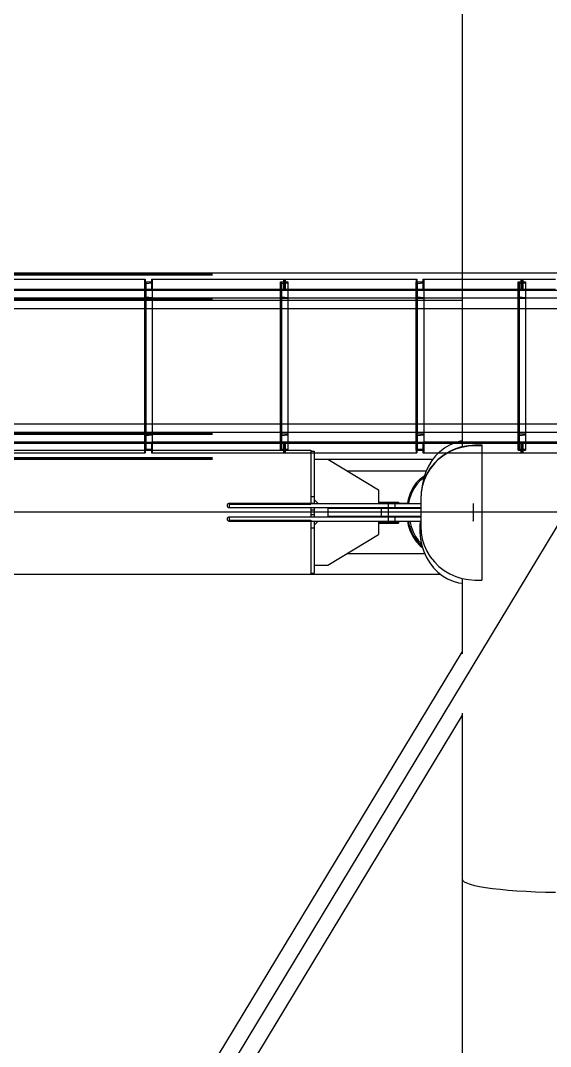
# Model space of a CAD drawing. Header units: millimetres. Extents: x 150209.93 to 150215.05, y 136675.65 to 136679.93.
# Drawn here: x 150213.4282 to 150213.5062, y 136676.732 to 136676.8832 of the extents above; entities that cross this region are included whole.
import ezdxf

# ---------------------------------------------------------------- set-up
doc = ezdxf.new("R2010")
doc.units = ezdxf.units.MM
doc.header["$LTSCALE"] = 0.25
for name, pattern in [('CENTER', [50.8, 31.75, -6.35, 6.35, -6.35]), ('XKITLINE00', [0]), ('XKITLINE02', [4, 2, -2]), ('XKITLINE03', [6, 3, -1, 1, -1])]:
    doc.linetypes.add(name, pattern=pattern)

# ---------------------------------------------------------------- blocks, each defined once
blk = doc.blocks.new('çatıı')
at = {"color": 8, "linetype": 'XKITLINE00'}
for p, q in [((22823.8, 7286.23), (22823.8, 5948.74)), ((22818.58, 5951.78), (22822.68, 5952.93)), ((22822.68, 5952.93), (22823.8, 5953.08)), ((20275, 5945.97), (22712.3, 5945.97)), ((22712.3, 5944.65), (22712.29, 5943.01)), ((22712.3, 5945.97), (22712.3, 5945.64)), ((22712.3, 5945.64), (22712.3, 5944.65)), ((22712.3, 5945.2), (22714.8, 5945.2)), ((22714.8, 5944.62), (22714.79, 5943.46)), ((22714.8, 5945.2), (22714.8, 5944.62)), ((22807.41, 5945.1), (22804.25, 5941.9)), ((22807.41, 5945.1), (22810.89, 5947.84)), ((22810.5, 5942.85), (22814.64, 5945.32)), ((22810.5, 5942.46), (22814.64, 5944.94)), ((22810.89, 5947.84), (22814.63, 5950.07)), ((22814.63, 5950.07), (22818.58, 5951.78)), ((22814.64, 5945.32), (22819.04, 5947.29)), ((22814.64, 5944.94), (22819.04, 5946.91)), ((22819.04, 5947.29), (22823.65, 5948.72)), ((22819.04, 5946.91), (22823.65, 5948.33)), ((22823.65, 5948.72), (22828.41, 5949.58)), ((22823.65, 5948.33), (22828.41, 5949.2)), ((22828.41, 5949.58), (22833.23, 5949.87)), ((22828.41, 5949.2), (22833.23, 5949.49)), ((22833.23, 5949.87), (22838.23, 5949.87)), ((22833.23, 5949.87), (22833.23, 5949.49)), ((22833.23, 5949.49), (22838.23, 5949.49)), ((22838.23, 5949.87), (22838.23, 5850.3)), ((22712.29, 5943.01), (22712.29, 5940.74)), ((22712.29, 5940.74), (22712.29, 5937.89)), ((22712.29, 5937.89), (22712.29, 5934.48)), ((22714.79, 5943.46), (22714.79, 5941.75)), ((22714.79, 5941.75), (22714.79, 5939.49)), ((22714.79, 5939.49), (22714.79, 5936.73)), ((22714.79, 5939.27), (22724.79, 5939.27)), ((22714.79, 5936.73), (22714.79, 5933.5)), ((22724.79, 5939.27), (22762.29, 5916.77)), ((22801.45, 5938.3), (22799.04, 5934.33)), ((22804.25, 5941.9), (22801.45, 5938.3)), ((22803.29, 5936.5), (22806.7, 5939.89)), ((22803.29, 5936.12), (22806.7, 5939.51)), ((22806.7, 5939.89), (22810.5, 5942.85)), ((22806.7, 5939.51), (22810.5, 5942.46)), ((22712.29, 5934.48), (22712.29, 5930.58)), ((22712.29, 5930.58), (22712.29, 5926.24)), ((22714.79, 5933.5), (22714.79, 5929.83)), ((22714.79, 5929.83), (22714.79, 5925.79)), ((22738.96, 5930.77), (22797.41, 5930.77)), ((22797.07, 5930.05), (22795.57, 5925.54)), ((22799.04, 5934.33), (22797.07, 5930.05)), ((22800.31, 5932.73), (22797.81, 5928.63)), ((22800.31, 5932.35), (22797.81, 5928.25)), ((22803.29, 5936.5), (22800.31, 5932.73)), ((22803.29, 5936.12), (22800.31, 5932.35)), ((22712.29, 5926.24), (22712.29, 5921.51)), ((22714.79, 5925.79), (22714.79, 5921.41)), ((22790.03, 5921.84), (22787.52, 5918.2)), ((22792.97, 5924.95), (22790.03, 5921.84)), ((22793.42, 5924.18), (22790.57, 5921.17)), ((22792.97, 5924.95), (22796.18, 5927.38)), ((22793.42, 5924.18), (22795.69, 5925.9)), ((22795.83, 5924.26), (22794.39, 5919.69)), ((22795.83, 5923.88), (22794.39, 5919.31)), ((22795.57, 5925.54), (22794.55, 5920.85)), ((22797.81, 5928.63), (22795.83, 5924.26)), ((22797.81, 5928.25), (22795.83, 5923.88)), ((22712.29, 5921.51), (22712.29, 5916.48)), ((22712.29, 5916.48), (22712.29, 5911.21)), ((22714.79, 5921.41), (22714.79, 5916.76)), ((22714.79, 5916.76), (22714.79, 5911.89)), ((22762.29, 5916.77), (22762.29, 5906.77)), ((22785.5, 5914.12), (22784.01, 5909.7)), ((22787.52, 5918.2), (22785.5, 5914.12)), ((22788.14, 5917.64), (22786.18, 5913.69)), ((22790.57, 5921.17), (22788.14, 5917.64)), ((22793.52, 5914.98), (22793.23, 5910.19)), ((22793.52, 5914.59), (22793.23, 5909.81)), ((22794.39, 5919.69), (22793.52, 5914.98)), ((22794.39, 5919.31), (22793.52, 5914.59)), ((22794.55, 5920.85), (22794.44, 5919.86)), ((22651.23, 5906.47), (22650.98, 5906.18)), ((22651.23, 5906.47), (22651.55, 5906.69)), ((22651.55, 5906.69), (22651.91, 5906.83)), ((22651.91, 5906.83), (22652.29, 5906.87)), ((22652.29, 5906.87), (22712.29, 5906.87)), ((22652.29, 5906.77), (22652.29, 5906.19)), ((22652.29, 5906.77), (22793.23, 5906.77)), ((22712.29, 5911.89), (22714.79, 5911.89)), ((22712.29, 5911.21), (22712.29, 5906.87)), ((22712.29, 5906.87), (22714.79, 5906.87)), ((22712.29, 5906.77), (22712.29, 5906.19)), ((22714.79, 5911.89), (22714.79, 5906.87)), ((22714.79, 5909.77), (22717.79, 5906.77)), ((22762.29, 5907.57), (22776.9, 5907.57)), ((22769.29, 5906.77), (22769.29, 5903.77)), ((22769.3, 5907.57), (22769.3, 5906.77)), ((22774.28, 5906.77), (22774.28, 5903.77)), ((22776.9, 5907.57), (22776.9, 5906.77)), ((22776.9, 5906.87), (22784.25, 5906.87)), ((22784.01, 5909.7), (22783.47, 5906.87)), ((22784.75, 5909.41), (22784.25, 5906.87)), ((22786.18, 5913.69), (22784.75, 5909.41)), ((22793.23, 5910.19), (22793.23, 5889.97)), ((22650.78, 5905.78), (22650.71, 5905.47)), ((22650.71, 5905.47), (22650.71, 5905.08)), ((22650.71, 5905.08), (22650.8, 5904.71)), ((22650.8, 5905.84), (22650.78, 5905.78)), ((22650.98, 5906.18), (22650.8, 5905.84)), ((22650.8, 5904.71), (22650.98, 5904.37)), ((22650.98, 5904.37), (22651.23, 5904.08)), ((22651.23, 5904.08), (22651.55, 5903.86)), ((22651.55, 5903.86), (22651.91, 5903.72)), ((22651.91, 5903.72), (22652.29, 5903.67)), ((22652.29, 5906.19), (22712.29, 5906.19)), ((22652.29, 5906.19), (22652.29, 5903.77)), ((22652.29, 5903.77), (22793.23, 5903.77)), ((22652.29, 5903.67), (22712.29, 5903.67)), ((22712.29, 5903.67), (22712.29, 5900.27)), ((22712.29, 5903.67), (22714.79, 5903.67)), ((22712.29, 5901.98), (22714.79, 5901.98)), ((22712.29, 5900.27), (22712.29, 5896.87)), ((22714.79, 5903.67), (22714.79, 5896.87)), ((22724.82, 5903.27), (22724.82, 5897.27)), ((22724.82, 5903.27), (22764.2, 5903.27)), ((22747.4, 5903.77), (22747.48, 5903.72)), ((22747.48, 5903.72), (22748.25, 5903.72)), ((22747.48, 5903.72), (22747.71, 5903.67)), ((22747.71, 5903.67), (22762.3, 5903.67)), ((22748.17, 5903.77), (22748.25, 5903.72)), ((22748.25, 5903.72), (22748.47, 5903.67)), ((22762.3, 5903.77), (22762.3, 5903.27)), ((22764.2, 5903.27), (22764.2, 5897.27)), ((22764.2, 5903.27), (22793.23, 5903.27)), ((22769.29, 5903.27), (22769.29, 5897.27)), ((22776.3, 5903.77), (22776.3, 5903.27)), ((22776.3, 5903.67), (22783.53, 5903.67)), ((22783.02, 5903.67), (22783, 5903.27)), ((22783.53, 5903.67), (22783.5, 5903.27)), ((22783.53, 5903.67), (22793.23, 5903.67)), ((22784.71, 5903.67), (22784.68, 5903.27)), ((22650.8, 5895.84), (22650.71, 5895.47)), ((22650.71, 5895.47), (22650.71, 5895.08)), ((22650.71, 5895.08), (22650.78, 5894.77)), ((22650.78, 5894.77), (22650.8, 5894.71)), ((22650.98, 5896.18), (22650.8, 5895.84)), ((22650.8, 5894.71), (22650.98, 5894.37)), ((22651.23, 5896.47), (22650.98, 5896.18)), ((22650.98, 5894.37), (22651.23, 5894.08)), ((22651.23, 5896.47), (22651.55, 5896.69)), ((22651.23, 5894.08), (22651.55, 5893.86)), ((22651.55, 5896.69), (22651.91, 5896.83)), ((22651.55, 5893.86), (22651.91, 5893.72)), ((22651.91, 5896.83), (22652.29, 5896.87)), ((22651.91, 5893.72), (22652.29, 5893.67)), ((22652.29, 5896.87), (22712.29, 5896.87)), ((22652.29, 5896.77), (22793.23, 5896.77)), ((22652.29, 5896.77), (22652.29, 5894.36)), ((22652.29, 5894.36), (22712.29, 5894.36)), ((22652.29, 5894.36), (22652.29, 5893.77)), ((22652.29, 5893.77), (22774.28, 5893.77)), ((22652.29, 5893.67), (22712.29, 5893.67)), ((22712.29, 5898.57), (22714.79, 5898.57)), ((22712.29, 5896.87), (22714.79, 5896.87)), ((22712.29, 5894.36), (22712.29, 5893.77)), ((22712.29, 5893.67), (22712.29, 5889.34)), ((22712.29, 5893.67), (22714.79, 5893.67)), ((22714.79, 5890.77), (22717.79, 5893.77)), ((22714.79, 5893.67), (22714.79, 5888.66)), ((22724.82, 5897.27), (22793.23, 5897.27)), ((22747.4, 5896.77), (22747.48, 5896.83)), ((22747.48, 5896.83), (22747.71, 5896.87)), ((22747.48, 5896.83), (22748.25, 5896.83)), ((22747.71, 5896.87), (22762.3, 5896.87)), ((22748.17, 5896.77), (22748.25, 5896.83)), ((22748.25, 5896.83), (22748.47, 5896.87)), ((22762.29, 5893.77), (22762.29, 5883.77)), ((22762.29, 5892.97), (22776.9, 5892.97)), ((22762.29, 5892.97), (22776.9, 5892.97)), ((22762.29, 5892.17), (22776.9, 5892.17)), ((22762.3, 5897.27), (22762.3, 5896.77)), ((22769.29, 5896.77), (22769.29, 5893.77)), ((22769.3, 5893.77), (22769.3, 5892.97)), ((22769.3, 5892.97), (22769.3, 5892.17)), ((22774.28, 5896.77), (22774.28, 5893.77)), ((22774.28, 5893.77), (22793.23, 5893.77)), ((22776.3, 5897.27), (22776.3, 5896.77)), ((22776.3, 5896.87), (22783.53, 5896.87)), ((22776.9, 5893.77), (22776.9, 5892.97)), ((22776.9, 5893.67), (22783.97, 5893.67)), ((22776.9, 5892.97), (22776.9, 5892.17)), ((22783, 5897.27), (22783.02, 5896.87)), ((22783.47, 5893.67), (22784.01, 5890.85)), ((22783.5, 5897.27), (22783.53, 5896.87)), ((22783.53, 5896.87), (22792.99, 5896.87)), ((22783.97, 5893.67), (22784.96, 5889.63)), ((22783.97, 5893.67), (22792.81, 5893.67)), ((22784.68, 5897.27), (22784.71, 5896.87)), ((22785.15, 5893.67), (22786.14, 5889.63)), ((22792.82, 5893.77), (22792.62, 5890.1)), ((22793.01, 5897.27), (22792.98, 5896.77)), ((22712.29, 5889.34), (22712.29, 5884.07)), ((22712.29, 5888.66), (22714.79, 5888.66)), ((22712.29, 5884.07), (22712.29, 5879.04)), ((22714.79, 5888.66), (22714.79, 5883.79)), ((22714.79, 5883.79), (22714.79, 5879.14)), ((22724.79, 5861.27), (22762.29, 5883.77)), ((22784.01, 5890.85), (22785.5, 5886.43)), ((22784.96, 5889.63), (22786.4, 5885.81)), ((22784.96, 5889.63), (22786.14, 5889.63)), ((22785.5, 5886.43), (22787.52, 5882.35)), ((22786.14, 5889.63), (22787.58, 5885.81)), ((22786.4, 5885.81), (22788.27, 5882.27)), ((22787.58, 5885.81), (22789.45, 5882.27)), ((22792.62, 5890.1), (22792.61, 5885.27)), ((22792.61, 5885.27), (22793.11, 5880.47)), ((22793.23, 5889.97), (22793.52, 5885.19)), ((22793.52, 5885.19), (22794.39, 5880.48)), ((22712.29, 5879.04), (22712.29, 5874.31)), ((22714.79, 5879.14), (22714.79, 5874.76)), ((22787.52, 5882.35), (22790.03, 5878.71)), ((22788.27, 5882.27), (22790.52, 5879.09)), ((22789.45, 5882.27), (22791.7, 5879.09)), ((22790.03, 5878.71), (22792.97, 5875.6)), ((22790.52, 5879.09), (22793.11, 5876.34)), ((22791.7, 5879.09), (22793.91, 5876.75)), ((22793.11, 5880.47), (22794.11, 5875.78)), ((22793.11, 5876.34), (22794.22, 5875.47)), ((22794.39, 5880.48), (22795.83, 5875.91)), ((22712.29, 5874.31), (22712.29, 5869.97)), ((22712.29, 5869.97), (22712.29, 5866.07)), ((22714.79, 5874.76), (22714.79, 5870.72)), ((22714.79, 5870.72), (22714.79, 5867.05)), ((22738.96, 5869.77), (22796.28, 5869.77)), ((22792.97, 5875.6), (22794.57, 5874.39)), ((22794.11, 5875.78), (22795.6, 5871.26)), ((22795.6, 5871.26), (22797.56, 5866.98)), ((22795.83, 5875.91), (22797.81, 5871.54)), ((22797.81, 5871.54), (22800.31, 5867.44)), ((22712.29, 5866.07), (22712.29, 5862.66)), ((22712.29, 5862.66), (22712.29, 5859.81)), ((22714.79, 5867.05), (22714.79, 5863.82)), ((22714.79, 5863.82), (22714.79, 5861.06)), ((22714.79, 5861.27), (22724.79, 5861.27)), ((22714.79, 5861.06), (22714.79, 5858.8)), ((22797.56, 5866.98), (22799.95, 5863)), ((22799.95, 5863), (22802.74, 5859.37)), ((22800.31, 5867.44), (22803.29, 5863.67)), ((22803.29, 5863.67), (22806.7, 5860.28)), ((21865.32, 5854.57), (22712.3, 5854.57)), ((22712.29, 5859.81), (22712.29, 5857.54)), ((22712.29, 5857.54), (22712.3, 5855.9)), ((22712.3, 5855.9), (22712.3, 5854.91)), ((22712.3, 5855.35), (22714.8, 5855.35)), ((22712.3, 5854.91), (22712.3, 5854.57)), ((22712.3, 5854.57), (22807.9, 5854.57)), ((22714.79, 5858.8), (22714.79, 5857.09)), ((22714.79, 5857.09), (22714.8, 5855.93)), ((22714.8, 5855.93), (22714.8, 5855.35)), ((22802.74, 5859.37), (22805.89, 5856.17)), ((22805.89, 5856.17), (22809.36, 5853.41)), ((22806.7, 5860.28), (22810.5, 5857.32)), ((22810.5, 5857.32), (22814.64, 5854.84)), ((22814.64, 5854.84), (22819.04, 5852.88)), ((22809.36, 5853.41), (22813.1, 5851.16)), ((22813.1, 5851.16), (22817.04, 5849.44)), ((22817.04, 5849.44), (22821.14, 5848.27)), ((22819.04, 5852.88), (22823.65, 5851.45)), ((22821.14, 5848.27), (22823.8, 5847.9)), ((22823.65, 5851.45), (22828.41, 5850.59)), ((22823.8, 5851.43), (22823.8, 5795.96)), ((22828.41, 5850.59), (22833.23, 5850.3)), ((22833.23, 5850.3), (22838.23, 5850.3)), ((22823.8, 5797.68), (22383.53, 5068.81)), ((22823.8, 5750.56), (22397.15, 5044.23)), ((22823.8, 5752.13), (22823.8, 5629.8)), ((22823.8, 5629.8), (22824.16, 5628.85)), ((22823.8, 5629.8), (22823.8, 4398.37)), ((22823.8, 5629.8), (22824.16, 5628.85)), ((22824.16, 5628.85), (22825.26, 5627.91)), ((22824.16, 5628.85), (22825.26, 5627.91)), ((22825.26, 5627.91), (22827.08, 5626.99)), ((22827.08, 5626.99), (22829.6, 5626.09)), ((22827.08, 5626.99), (22829.6, 5626.09)), ((22829.6, 5626.09), (22832.79, 5625.23)), ((22829.6, 5626.09), (22832.79, 5625.23)), ((22832.79, 5625.23), (22836.64, 5624.41)), ((22832.79, 5625.23), (22836.64, 5624.42)), ((22836.64, 5624.42), (22841.09, 5623.65)), ((22836.64, 5624.41), (22841.09, 5623.64)), ((22841.09, 5623.65), (22846.11, 5622.95)), ((22841.09, 5623.64), (22846.11, 5622.94)), ((22846.11, 5622.95), (22851.65, 5622.31)), ((22846.11, 5622.94), (22851.65, 5622.3)), ((22851.65, 5622.31), (22857.66, 5621.74)), ((22851.65, 5622.3), (22857.66, 5621.73)), ((22857.66, 5621.74), (22864.07, 5621.25)), ((22857.66, 5621.73), (22864.07, 5621.24)), ((22864.07, 5621.25), (22870.83, 5620.85)), ((22864.07, 5621.24), (22870.83, 5620.83)), ((22870.83, 5620.85), (22877.88, 5620.52)), ((22870.83, 5620.83), (22877.88, 5620.51)), ((22877.88, 5620.52), (22885.13, 5620.29)), ((22877.88, 5620.51), (22885.13, 5620.28)), ((22885.13, 5620.29), (22892.53, 5620.15)), ((22885.13, 5620.28), (22892.53, 5620.14))]:
    blk.add_line(p, q, dxfattribs=at)
at = {"color": 7, "linetype": 'XKITLINE00'}
for p, q in [((22140, 6076.68), (22823.8, 6076.68)), ((22140, 6056.68), (22823.8, 6056.68)), ((22140, 6050.48), (22823.8, 6050.48)), ((22590, 6050.48), (22590, 5965.48)), ((22595.5, 6050.48), (22595.5, 5965.48)), ((22690, 6050.48), (22690, 5965.48)), ((22695.5, 6050.48), (22695.5, 5965.48)), ((22790, 6050.48), (22790, 5965.48)), ((22795.5, 6050.48), (22795.5, 5965.48)), ((22140, 5965.48), (22823.8, 5965.48)), ((22140, 5959.3), (22823.8, 5959.3)), ((22714.79, 5939.3), (22802.22, 5939.3))]:
    blk.add_line(p, q, dxfattribs=at)
at = {"color": 116, "linetype": 'XKITLINE02', "true_color": 0x136734}
for p, q in [((22140, 6075.83), (22956.46, 6075.83)), ((22140, 6075.3), (22953.65, 6075.29)), ((22823.8, 6076.68), (22956.46, 6076.68)), ((22492.75, 6071.98), (22590.42, 6071.98)), ((22589.83, 6071.98), (22589.83, 6063.98)), ((22590, 6069.98), (22590, 5945.98)), ((22590, 6069.98), (22590, 6050.48)), ((22590, 6069.98), (22595.5, 6069.98)), ((22590, 6069.98), (22595.5, 6069.98)), ((22590, 6069.98), (22590, 6057.98)), ((22590.42, 6071.98), (22590.42, 6064.78)), ((22590.7, 6069.98), (22590.7, 5945.98)), ((22590.7, 6068.91), (22595.5, 6069.3)), ((22590.7, 6068.91), (22590.7, 6059.04)), ((22594.89, 6071.98), (22594.89, 6064.78)), ((22594.89, 6071.98), (22692.75, 6071.98)), ((22595.47, 6071.98), (22595.47, 6063.98)), ((22595.5, 6069.98), (22595.5, 5945.98)), ((22595.5, 6069.98), (22595.5, 6050.48)), ((22595.5, 6069.98), (22595.5, 6069.3)), ((22690, 6069.98), (22690, 5945.98)), ((22690, 6069.98), (22690, 6050.48)), ((22690, 6069.98), (22695.5, 6069.98)), ((22690, 6069.98), (22695.5, 6069.98)), ((22690, 6069.98), (22690, 6057.98)), ((22690.7, 6069.98), (22690.7, 5945.98)), ((22690.7, 6068.91), (22695.5, 6069.3)), ((22690.7, 6068.91), (22690.7, 6059.04)), ((22692.17, 6071.98), (22692.17, 6064.78)), ((22692.75, 6071.98), (22790.42, 6071.98)), ((22692.75, 6071.98), (22692.75, 6063.98)), ((22692.75, 6071.98), (22692.75, 6063.98)), ((22693.33, 6071.98), (22693.33, 6064.78)), ((22695.5, 6069.98), (22695.5, 5945.98)), ((22695.5, 6069.98), (22695.5, 6050.48)), ((22695.5, 6069.98), (22695.5, 6069.3)), ((22789.83, 6071.98), (22789.83, 6063.98)), ((22790, 6069.98), (22790, 5945.98)), ((22790, 6069.98), (22790, 6050.48)), ((22790, 6069.98), (22795.5, 6069.98)), ((22790, 6069.98), (22795.5, 6069.98)), ((22790, 6069.98), (22790, 6057.98)), ((22790.42, 6071.98), (22790.42, 6064.78)), ((22790.7, 6069.98), (22790.7, 5945.98)), ((22790.7, 6068.91), (22795.5, 6069.3)), ((22790.7, 6068.91), (22790.7, 6059.04)), ((22794.81, 6071.98), (22794.81, 6064.78)), ((22794.81, 6071.98), (22867.75, 6071.98)), ((22795.47, 6071.98), (22795.47, 6063.98)), ((22795.5, 6069.98), (22795.5, 5945.98)), ((22795.5, 6069.98), (22795.5, 6050.48)), ((22795.5, 6069.98), (22795.5, 6069.3)), ((22857.66, 6071.98), (22867.09, 6071.98)), ((22865, 6069.98), (22865, 5945.98)), ((22865, 6069.98), (22870.5, 6069.98)), ((22865, 6069.98), (22870.5, 6069.98)), ((22865, 6069.98), (22865, 6057.98)), ((22865.7, 6069.98), (22865.7, 5945.98)), ((22865.7, 6068.91), (22870.5, 6069.3)), ((22865.7, 6068.91), (22865.7, 6059.04)), ((22867.09, 6071.98), (22867.09, 6064.78)), ((22867.75, 6071.98), (22867.75, 6063.98)), ((22867.75, 6071.98), (22892.53, 6071.98)), ((22867.75, 6071.98), (22867.75, 6063.98)), ((22868.4, 6071.98), (22868.4, 6064.78)), ((22870.5, 6069.98), (22870.5, 5945.98)), ((22870.5, 6069.98), (22870.5, 6069.3)), ((22140, 6058.06), (22953.65, 6058.06)), ((22140, 6057.98), (22997.13, 6057.98)), ((22492.75, 6063.98), (22595.65, 6063.98)), ((22493.33, 6064.78), (22595.65, 6064.78)), ((22589.66, 6064.78), (22589.66, 6063.98)), ((22589.66, 6064.78), (22692.17, 6064.78)), ((22589.66, 6063.98), (22692.75, 6063.98)), ((22590, 6057.98), (22595.5, 6057.98)), ((22590.7, 6059.04), (22595.5, 6058.66)), ((22595.5, 6058.66), (22595.5, 6057.98)), ((22595.65, 6064.78), (22595.65, 6063.98)), ((22686.94, 6064.78), (22686.94, 6063.98)), ((22690, 6063.98), (22692.75, 6063.98)), ((22690, 6057.98), (22695.5, 6057.98)), ((22690.7, 6059.04), (22695.5, 6058.66)), ((22692.75, 6063.98), (22795.65, 6063.98)), ((22693.33, 6064.78), (22795.65, 6064.78)), ((22695.5, 6058.66), (22695.5, 6057.98)), ((22698.56, 6064.78), (22698.56, 6063.98)), ((22788.93, 6064.78), (22788.93, 6063.98)), ((22788.93, 6064.78), (22857.66, 6064.78)), ((22788.93, 6063.98), (22867.75, 6063.98)), ((22790, 6057.98), (22795.5, 6057.98)), ((22790.7, 6059.04), (22795.5, 6058.66)), ((22795.5, 6058.66), (22795.5, 6057.98)), ((22795.65, 6064.78), (22795.65, 6063.98)), ((22851.65, 6064.78), (22867.09, 6064.78)), ((22857.66, 6063.98), (22867.75, 6063.98)), ((22861.21, 6064.78), (22861.21, 6063.98)), ((22865, 6057.98), (22870.5, 6057.98)), ((22865.7, 6059.04), (22870.5, 6058.66)), ((22867.75, 6063.98), (22945.92, 6063.98)), ((22868.4, 6064.78), (22892.53, 6064.78)), ((22870.5, 6058.66), (22870.5, 6057.98)), ((22874.3, 6064.78), (22874.3, 6063.98)), ((22140, 6057.53), (22956.46, 6057.53)), ((22140, 6057.13), (22996.55, 6057.13)), ((22140, 6056.68), (22956.46, 6056.68)), ((22823.8, 6050.48), (22997.13, 6050.48)), ((22823.8, 5965.48), (22976.2, 5965.48)), ((22140, 5958.83), (22996.55, 5958.83)), ((22140, 5958.45), (22956.46, 5958.45)), ((22140, 5957.98), (22997.13, 5957.98)), ((22140, 5957.92), (22953.65, 5957.91)), ((22492.75, 5952), (22595.65, 5952)), ((22498.56, 5952), (22498.56, 5951.2)), ((22589.66, 5952), (22692.75, 5952)), ((22589.66, 5952), (22589.66, 5951.2)), ((22589.83, 5952), (22589.83, 5944)), ((22590, 5957.98), (22595.5, 5957.98)), ((22590, 5957.98), (22590, 5945.98)), ((22590.7, 5956.91), (22595.5, 5957.3)), ((22590.7, 5956.91), (22590.7, 5947.04)), ((22595.47, 5952), (22595.47, 5944)), ((22595.5, 5957.98), (22595.5, 5957.3)), ((22595.65, 5952), (22595.65, 5951.2)), ((22686.94, 5952), (22686.94, 5951.2)), ((22690, 5957.98), (22695.5, 5957.98)), ((22690, 5957.98), (22690, 5945.98)), ((22690.7, 5956.91), (22695.5, 5957.3)), ((22690.7, 5956.91), (22690.7, 5947.04)), ((22692.75, 5952), (22795.65, 5952)), ((22692.75, 5952), (22692.75, 5944)), ((22692.75, 5952), (22692.75, 5944)), ((22695.5, 5957.98), (22695.5, 5957.3)), ((22698.56, 5952), (22698.56, 5951.2)), ((22788.93, 5952), (22861.21, 5952)), ((22788.93, 5952), (22788.93, 5951.2)), ((22789.83, 5952), (22795.47, 5952)), ((22789.83, 5952), (22789.83, 5944)), ((22790, 5957.98), (22795.5, 5957.98)), ((22790, 5957.98), (22790, 5945.98)), ((22790.7, 5956.91), (22795.5, 5957.3)), ((22790.7, 5956.91), (22790.7, 5947.04)), ((22795.47, 5952), (22867.75, 5952)), ((22795.47, 5952), (22795.47, 5944)), ((22795.5, 5957.98), (22795.5, 5957.3)), ((22795.65, 5952), (22795.65, 5951.2)), ((22823.8, 5959.3), (22956.46, 5959.3)), ((22861.21, 5952), (22867.75, 5952)), ((22861.21, 5952), (22861.21, 5951.2)), ((22865, 5957.98), (22870.5, 5957.98)), ((22865, 5957.98), (22865, 5945.98)), ((22865.7, 5956.91), (22870.5, 5957.3)), ((22865.7, 5956.91), (22865.7, 5947.04)), ((22867.75, 5952), (22867.75, 5944)), ((22867.75, 5952), (22939.36, 5952)), ((22867.75, 5952), (22874.3, 5952)), ((22867.75, 5952), (22867.75, 5944)), ((22870.5, 5957.98), (22870.5, 5957.3)), ((22874.3, 5952), (22945.92, 5952)), ((22874.3, 5952), (22874.3, 5951.2)), ((22493.33, 5951.2), (22595.65, 5951.2)), ((22589.66, 5951.2), (22692.17, 5951.2)), ((22590, 5945.98), (22595.5, 5945.98)), ((22590, 5945.98), (22595.5, 5945.98)), ((22590.42, 5951.2), (22590.42, 5944)), ((22590.7, 5947.04), (22595.5, 5946.66)), ((22594.89, 5951.2), (22594.89, 5944)), ((22595.5, 5946.66), (22595.5, 5945.98)), ((22690, 5945.98), (22695.5, 5945.98)), ((22690, 5945.98), (22695.5, 5945.98)), ((22690.7, 5947.04), (22695.5, 5946.66)), ((22692.17, 5951.2), (22692.17, 5944)), ((22693.33, 5951.2), (22795.65, 5951.2)), ((22693.33, 5951.2), (22693.33, 5944)), ((22695.5, 5946.66), (22695.5, 5945.98)), ((22788.93, 5951.2), (22861.21, 5951.2)), ((22789.83, 5951.2), (22794.81, 5951.2)), ((22790, 5945.98), (22795.5, 5945.98)), ((22790, 5945.98), (22795.5, 5945.98)), ((22790.42, 5951.2), (22790.42, 5944)), ((22790.7, 5947.04), (22795.5, 5946.66)), ((22794.81, 5951.2), (22867.09, 5951.2)), ((22794.81, 5951.2), (22794.81, 5944)), ((22795.5, 5946.66), (22795.5, 5945.98)), ((22861.21, 5951.2), (22867.09, 5951.2)), ((22865, 5945.98), (22870.5, 5945.98)), ((22865, 5945.98), (22870.5, 5945.98)), ((22865.7, 5947.04), (22870.5, 5946.66)), ((22867.09, 5951.2), (22867.09, 5944)), ((22868.4, 5951.2), (22940.02, 5951.2)), ((22868.4, 5951.2), (22874.3, 5951.2)), ((22868.4, 5951.2), (22868.4, 5944)), ((22870.5, 5946.66), (22870.5, 5945.98)), ((22874.3, 5951.2), (22945.92, 5951.2)), ((22140, 5940.68), (22953.65, 5940.68)), ((22140, 5940.15), (22956.46, 5940.15)), ((22140, 5939.3), (22956.46, 5939.3)), ((22140, 5939.3), (22714.79, 5939.3)), ((22492.75, 5944), (22590.42, 5944)), ((22594.89, 5944), (22692.75, 5944)), ((22692.75, 5944), (22790.42, 5944)), ((22794.81, 5944), (22867.75, 5944)), ((22867.09, 5944), (22867.75, 5944)), ((22867.75, 5944), (22940.02, 5944))]:
    blk.add_line(p, q, dxfattribs=at)
at = {"color": 1, "linetype": 'XKITLINE03'}
for p, q in [((22590, 5945.98), (22590, 6069.98)), ((22690, 5945.98), (22690, 6069.98)), ((22790, 5945.98), (22790, 6069.98)), ((22865, 5945.98), (22865, 6069.98)), ((22987.13, 6057.98), (22140, 6057.98)), ((22492.75, 6063.98), (22589.83, 6063.98)), ((22595.47, 6063.98), (22692.75, 6063.98)), ((22692.75, 6063.98), (22789.83, 6063.98)), ((22795.47, 6063.98), (22867.75, 6063.98)), ((22867.75, 6063.98), (22939.36, 6063.98)), ((22140, 5957.98), (22997.13, 5957.98)), ((22589.83, 5952), (22492.75, 5952)), ((22692.75, 5952), (22595.47, 5952)), ((22789.83, 5952), (22692.75, 5952)), ((22867.75, 5952), (22795.47, 5952)), ((22939.36, 5952), (22867.75, 5952))]:
    blk.add_line(p, q, dxfattribs=at)
at = {"color": 8, "linetype": 'CENTER'}
for p, q in [((22769.3, 5906.77), (22769.3, 5893.77)), ((22831.89, 5906.77), (22831.89, 5893.77)), ((22900, 5900.27), (20275, 5900.27)), ((22900, 5900.27), (21825, 4120.57)), ((23075, 5900.27), (22317.5, 5900.27)), ((22900, 5900.27), (22317.5, 5900.27))]:
    blk.add_line(p, q, dxfattribs=at)
at = {"color": 1, "linetype": 'XKITLINE00'}
for centre in [(22590, 6069.98), (22690, 6069.98), (22790, 6069.98), (22865, 6069.98), (22589.83, 6063.98), (22590, 6057.98), (22595.47, 6063.98), (22690, 6057.98), (22692.75, 6063.98), (22692.75, 6063.98), (22789.83, 6063.98), (22790, 6057.98), (22795.47, 6063.98), (22865, 6057.98), (22867.75, 6063.98), (22867.75, 6063.98), (22589.83, 5952), (22590, 5957.98), (22595.47, 5952), (22690, 5957.98), (22692.75, 5952), (22692.75, 5952), (22789.83, 5952), (22790, 5957.98), (22795.47, 5952), (22865, 5957.98), (22867.75, 5952), (22867.75, 5952), (22590, 5945.98), (22690, 5945.98), (22790, 5945.98), (22865, 5945.98)]:
    blk.add_circle(centre, 0.05, dxfattribs=at)
at = {"color": 8, "linetype": 'XKITLINE00'}
for centre in [(22769.3, 5906.77), (22831.89, 5906.77), (22769.3, 5893.77), (22831.89, 5893.77)]:
    blk.add_circle(centre, 0.05, dxfattribs=at)

msp = doc.modelspace()

# ---------------------------------------------------------------- block references
at = {"xscale": 0.0002000170049888334, "yscale": 0.0002000170049888334, "zscale": 0.0002000170049888334}
msp.add_blockref('çatıı', (150208.92807, 136675.63059), dxfattribs=at)

doc.saveas('drawing.dxf')
